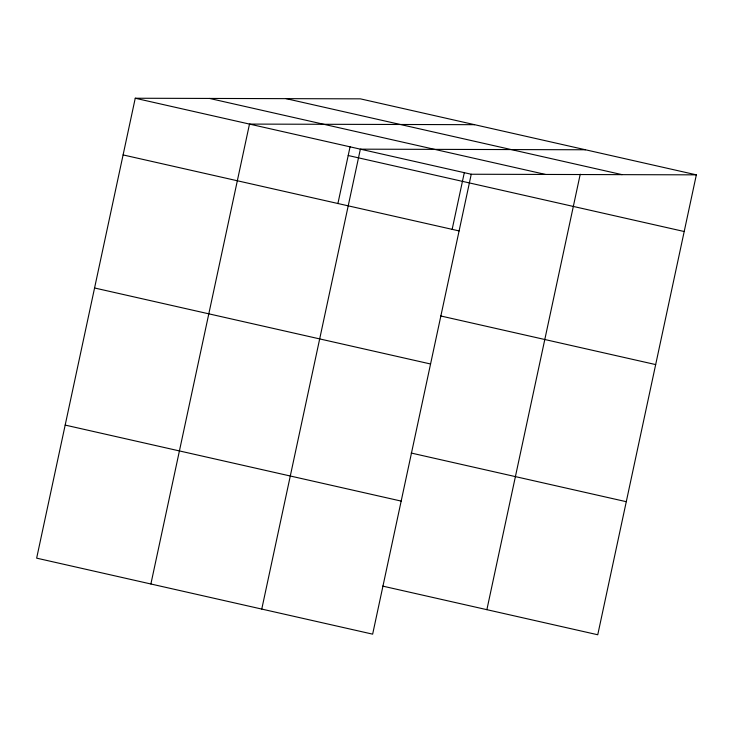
<?xml version="1.0" encoding="UTF-8"?>
<svg xmlns="http://www.w3.org/2000/svg" width="733" height="733" viewBox="0 0 733 733"><rect width="100%" height="100%" fill="white"/><g stroke="black" fill="none" stroke-linecap="round" stroke-linejoin="round"><path stroke-width="1.1" d="M696.35 174.848L360.352 98.845L135.248 98.24L36.65 558.152L372.648 634.155L471.246 174.243L696.35 174.848L597.752 634.76L382.653 586.098M150.888 583.99L249.486 124.088L474.59 124.683M337.895 203.6L350.108 146.627M261.763 609.077L360.361 149.166L585.475 149.77M452.133 229.438L464.346 172.466M486.877 609.673L580.234 174.216M286.072 98.643L622.06 174.646M209.528 98.442L545.526 174.445M135.248 98.24L471.246 174.243M348.202 155.515L684.201 231.518M123.098 154.92L459.096 230.922M440.57 315.932L655.668 364.585M94.566 287.987L430.564 363.989M411.176 453.031L626.284 501.693M65.173 425.085L401.171 501.088"/></g></svg>
